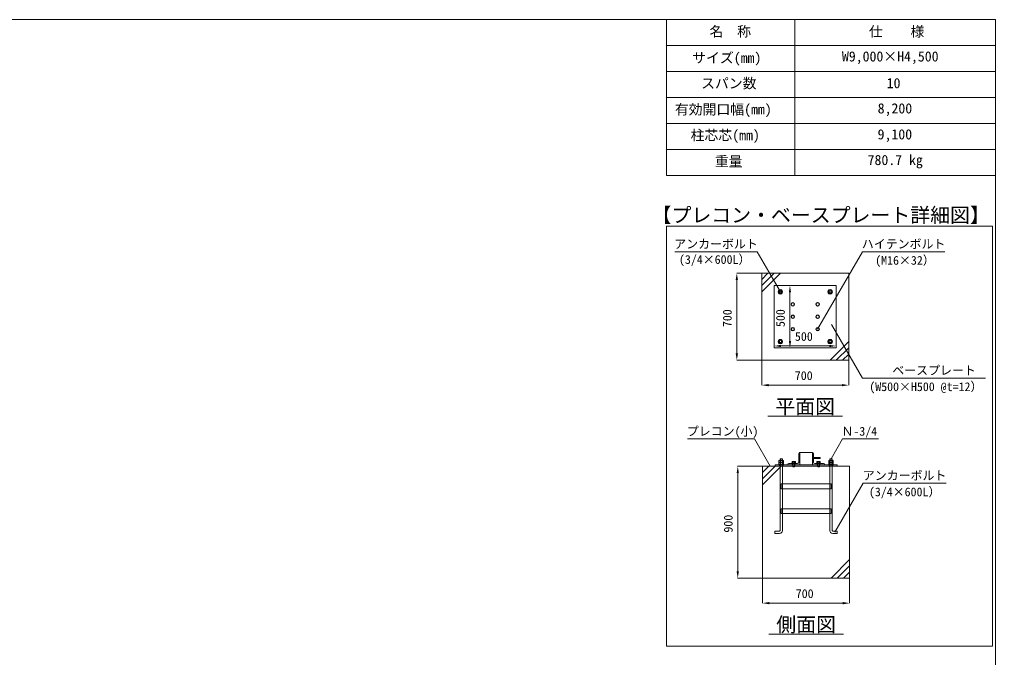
# Model space of a CAD drawing. Units: millimetres, scale not verified. Extents: x 35020 to 55145, y -14438 to 14438.
# Drawn here: x 47295 to 55145, y -5692 to -562 of the extents above; entities that cross this region are included whole.
import ezdxf
from ezdxf.enums import TextEntityAlignment as Align

# ---------------------------------------------------------------- set-up
doc = ezdxf.new("R2010")
doc.units = ezdxf.units.MM
doc.header["$LTSCALE"] = 38
doc.linetypes.add('DASHED1', pattern=[1.8, 1.2, -0.6])
for name, color, linetype, lineweight in [('0-6_ﾎﾞﾙﾄ類', 2, 'Continuous', 18), ('0-9_基礎工事用PCA小', 7, 'Continuous', 18), ('0-A_図面枠', 7, 'Continuous', 18), ('0-B_寸法', 3, 'Continuous', 18), ('1-5_表', 7, 'Continuous', 18), ('1-7_標準柱', 7, 'Continuous', 18), ('1-8_文字', 7, 'Continuous', 18)]:
    doc.layers.add(name, color=color, linetype=linetype, lineweight=lineweight)
doc.styles.add('ＭＳ ゴシック', font='')
doc.styles.get('ＭＳ ゴシック').set_extended_font_data('MS Gothic')

msp = doc.modelspace()

# ---------------------------------------------------------------- linework, layer by layer
at = {"layer": '0-6_ﾎﾞﾙﾄ類'}
for p, q in [((53412.5, -4122.68), (53412.5, -4108.1)), ((53412.5, -4125.52), (53412.5, -4140.1)), ((53431.55, -4122.68), (53431.55, -4108.1)), ((53431.55, -4125.52), (53431.55, -4140.1)), ((53510.2, -4115.7), (53508.38, -4116.77)), ((53508.38, -4116.77), (53508.38, -4125.5)), ((53535.7, -4125.5), (53508.38, -4125.5)), ((53533.88, -4115.7), (53510.2, -4115.7)), ((53533.28, -4125.7), (53510.8, -4125.7)), ((53514.02, -4154.7), (53514.02, -4132.7)), ((53515.2, -4116.77), (53515.2, -4125.5)), ((53521.9, -4128.7), (53520.85, -4132.7)), ((53523.22, -4128.7), (53522.15, -4132.7)), ((53528.8, -4157.5), (53528.8, -4132.7)), ((53530.03, -4154.7), (53528.8, -4157.5)), ((53528.88, -4116.77), (53528.88, -4125.5)), ((53530.03, -4154.7), (53530.03, -4132.7)), ((53533.88, -4115.7), (53535.7, -4116.77)), ((53535.7, -4116.77), (53535.7, -4125.5)), ((53710.2, -4115.7), (53708.38, -4116.77)), ((53708.38, -4116.77), (53708.38, -4125.5)), ((53735.7, -4125.5), (53708.38, -4125.5)), ((53733.88, -4115.7), (53710.2, -4115.7)), ((53733.28, -4125.7), (53710.8, -4125.7)), ((53714.03, -4154.7), (53714.03, -4132.7)), ((53715.2, -4116.77), (53715.2, -4125.5)), ((53721.9, -4128.7), (53720.85, -4132.7)), ((53723.22, -4128.7), (53722.15, -4132.7)), ((53728.8, -4157.5), (53728.8, -4132.7)), ((53730.02, -4154.7), (53728.8, -4157.5)), ((53728.88, -4116.77), (53728.88, -4125.5)), ((53730.02, -4154.7), (53730.02, -4132.7)), ((53733.88, -4115.7), (53735.7, -4116.77)), ((53735.7, -4116.77), (53735.7, -4125.5)), ((53812.5, -4122.68), (53812.5, -4108.1)), ((53812.5, -4125.52), (53812.5, -4140.1)), ((53831.55, -4122.68), (53831.55, -4108.1)), ((53831.55, -4125.52), (53831.55, -4140.1))]:
    msp.add_line(p, q, dxfattribs=at)
for points in [[(53405.25, -2736.1), (53396.03, -2752.1), (53405.25, -2768.1), (53423.72, -2768.1), (53432.97, -2752.1), (53423.72, -2736.1)], [(53823.73, -2736.1), (53832.97, -2752.1), (53823.73, -2768.1), (53805.25, -2768.1), (53796.03, -2752.1), (53805.25, -2736.1)], [(53507.65, -2840.25), (53500.82, -2852.1), (53507.65, -2863.93), (53521.32, -2863.93), (53528.15, -2852.1), (53521.32, -2840.25)], [(53707.65, -2840.25), (53700.83, -2852.1), (53707.65, -2863.93), (53721.32, -2863.93), (53728.15, -2852.1), (53721.32, -2840.25)], [(53507.65, -2940.25), (53500.82, -2952.1), (53507.65, -2963.93), (53521.32, -2963.93), (53528.15, -2952.1), (53521.32, -2940.25)], [(53707.65, -2940.25), (53700.83, -2952.1), (53707.65, -2963.93), (53721.32, -2963.93), (53728.15, -2952.1), (53721.32, -2940.25)], [(53507.65, -3040.25), (53500.82, -3052.1), (53507.65, -3063.92), (53521.32, -3063.92), (53528.15, -3052.1), (53521.32, -3040.25)], [(53707.65, -3040.25), (53700.83, -3052.1), (53707.65, -3063.92), (53721.32, -3063.92), (53728.15, -3052.1), (53721.32, -3040.25)], [(53405.25, -3168.1), (53396.03, -3152.1), (53405.25, -3136.1), (53423.72, -3136.1), (53432.97, -3152.1), (53423.72, -3168.1)], [(53823.73, -3168.1), (53832.97, -3152.1), (53823.73, -3136.1), (53805.25, -3136.1), (53796.03, -3152.1), (53805.25, -3168.1)], [(53403.55, -4122.68), (53403.55, -4108.1), (53440.5, -4108.1), (53440.5, -4122.68), (53438.03, -4124.1), (53406.03, -4124.1)], [(53403.55, -4125.52), (53403.55, -4140.1), (53440.5, -4140.1), (53440.5, -4125.52), (53438.03, -4124.1), (53406.03, -4124.1)], [(53404.02, -4140.1), (53440.03, -4140.1), (53440.03, -4142.7), (53404.02, -4142.7)], [(53508.03, -4125.7), (53508.03, -4128.7), (53536.03, -4128.7), (53536.03, -4125.7)], [(53536.03, -4128.7), (53508.03, -4128.7), (53508.03, -4132.7), (53536.03, -4132.7)], [(53708.03, -4125.7), (53708.03, -4128.7), (53736.03, -4128.7), (53736.03, -4125.7)], [(53736.03, -4128.7), (53708.03, -4128.7), (53708.03, -4132.7), (53736.03, -4132.7)], [(53803.55, -4122.68), (53803.55, -4108.1), (53840.5, -4108.1), (53840.5, -4122.68), (53838.03, -4124.1), (53806.03, -4124.1)], [(53803.55, -4125.52), (53803.55, -4140.1), (53840.5, -4140.1), (53840.5, -4125.52), (53838.03, -4124.1), (53806.03, -4124.1)], [(53804.03, -4140.1), (53840.02, -4140.1), (53840.02, -4142.7), (53804.03, -4142.7)]]:
    msp.add_lwpolyline(points, close=True, dxfattribs=at)
for points in [[(53530.03, -4154.7), (53514.02, -4154.7), (53515.25, -4157.5)], [(53528.8, -4157.5), (53515.25, -4157.5), (53515.25, -4132.7)], [(53730.02, -4154.7), (53714.03, -4154.7), (53715.25, -4157.5)], [(53728.8, -4157.5), (53715.25, -4157.5), (53715.25, -4132.7)]]:
    msp.add_lwpolyline(points, dxfattribs=at)
for centre, radius in [((53414.5, -2752.1), 16), ((53414.5, -2752.1), 9.53), ((53414.5, -2752.1), 8.07), ((53814.5, -2752.1), 16), ((53814.5, -2752.1), 9.53), ((53814.5, -2752.1), 8.07), ((53514.5, -2852.1), 14), ((53514.5, -2852.1), 11.82), ((53714.5, -2852.1), 14), ((53714.5, -2852.1), 11.82), ((53514.5, -2952.1), 14), ((53514.5, -2952.1), 11.82), ((53714.5, -2952.1), 14), ((53714.5, -2952.1), 11.82), ((53514.5, -3052.1), 14), ((53514.5, -3052.1), 11.82), ((53714.5, -3052.1), 14), ((53714.5, -3052.1), 11.82), ((53414.5, -3152.1), 16), ((53814.5, -3152.1), 16), ((53414.5, -3152.1), 9.53), ((53414.5, -3152.1), 8.07), ((53814.5, -3152.1), 9.53), ((53814.5, -3152.1), 8.07)]:
    msp.add_circle(centre, radius, dxfattribs=at)
for centre, radius, start, end in [((53414.5, -2752.1), 18, 122.734, 177.266), ((53414.5, -2752.1), 18, 62.734, 117.266), ((53414.5, -2752.1), 18, 2.734, 57.266), ((53814.5, -2752.1), 18, 122.734, 177.266), ((53814.5, -2752.1), 18, 62.734, 117.266), ((53814.5, -2752.1), 18, 2.734, 57.266), ((53414.5, -2752.1), 18, 182.734, 237.266), ((53414.5, -2752.1), 18, 242.734, 297.266), ((53414.5, -2752.1), 18, 302.734, 357.266), ((53814.5, -2752.1), 18, 182.734, 237.266), ((53814.5, -2752.1), 18, 242.734, 297.266), ((53814.5, -2752.1), 18, 302.734, 357.266), ((53414.5, -3152.1), 18, 122.734, 177.266), ((53414.5, -3152.1), 18, 62.734, 117.266), ((53414.5, -3152.1), 18, 2.734, 57.266), ((53814.5, -3152.1), 18, 122.734, 177.266), ((53814.5, -3152.1), 18, 62.734, 117.266), ((53814.5, -3152.1), 18, 2.734, 57.266), ((53414.5, -3152.1), 18, 182.734, 237.266), ((53414.5, -3152.1), 18, 242.734, 297.266), ((53414.5, -3152.1), 18, 302.734, 357.266), ((53814.5, -3152.1), 18, 182.734, 237.266), ((53814.5, -3152.1), 18, 242.734, 297.266), ((53814.5, -3152.1), 18, 302.734, 357.266), ((53408.03, -4114.93), 8.95, 240, 300), ((53408.03, -4133.28), 8.95, 60, 120), ((53422.03, -4091.65), 32.45, 252.932, 287.068), ((53422.03, -4156.55), 32.45, 72.932, 107.068), ((53436.03, -4114.93), 8.95, 239.975, 300.025), ((53436.03, -4133.28), 8.95, 59.975, 120.025), ((53511.78, -4121.75), 6.05, 55.616, 124.384), ((53510.8, -4125.5), 0.2, 180, 270), ((53522.03, -4138.32), 22.62, 72.412, 107.588), ((53532.28, -4121.75), 6.05, 55.616, 124.384), ((53533.28, -4125.5), 0.2, 270, 0), ((53711.78, -4121.75), 6.05, 55.616, 124.384), ((53710.8, -4125.5), 0.2, 180, 270), ((53722.03, -4138.32), 22.62, 72.412, 107.588), ((53732.28, -4121.75), 6.05, 55.616, 124.384), ((53733.28, -4125.5), 0.2, 270, 0), ((53808.03, -4114.93), 8.95, 240, 300), ((53808.03, -4133.28), 8.95, 60, 120), ((53822.02, -4091.65), 32.45, 252.932, 287.068), ((53822.02, -4156.55), 32.45, 72.932, 107.068), ((53836.03, -4114.93), 8.95, 239.975, 300.025), ((53836.03, -4133.28), 8.95, 59.975, 120.025)]:
    msp.add_arc(centre, radius, start, end, dxfattribs=at)
at = {"layer": '0-9_基礎工事用PCA小'}
for p, q in [((53264.5, -2752.1), (53414.5, -2602.1)), ((53264.5, -2702.1), (53364.5, -2602.1)), ((53264.5, -2652.1), (53314.5, -2602.1)), ((53964.5, -3152.1), (53814.5, -3302.1)), ((53964.5, -3202.1), (53864.5, -3302.1)), ((53964.5, -3252.1), (53914.5, -3302.1)), ((53272.03, -4304.7), (53422.03, -4154.7)), ((53272.03, -4254.7), (53372.03, -4154.7)), ((53272.03, -4204.7), (53322.02, -4154.7)), ((53412.5, -4154.7), (53431.55, -4154.7)), ((53831.55, -4154.7), (53812.5, -4154.7)), ((53431.55, -4334.7), (53431.55, -4496.7)), ((53812.5, -4334.7), (53812.5, -4496.7)), ((53431.55, -4534.7), (53431.55, -4671.7)), ((53812.5, -4534.7), (53812.5, -4671.7)), ((53972.03, -4904.7), (53822.02, -5054.7)), ((53972.03, -4954.7), (53872.03, -5054.7)), ((53972.03, -5004.7), (53922.03, -5054.7))]:
    msp.add_line(p, q, dxfattribs=at)
at = {"layer": '0-9_基礎工事用PCA小', "linetype": 'DASHED1'}
for p, q in [((53407.35, -4142.7), (53407.35, -4154.7)), ((53437.03, -4142.7), (53437.03, -4154.7)), ((53514.02, -4142.7), (53514.02, -4154.7)), ((53530.03, -4142.7), (53530.03, -4154.7)), ((53714.03, -4142.7), (53714.03, -4154.7)), ((53730.02, -4142.7), (53730.02, -4154.7)), ((53807.03, -4142.7), (53807.03, -4154.7)), ((53837.02, -4142.7), (53837.02, -4154.7)), ((53431.55, -4296.7), (53431.55, -4334.7)), ((53812.5, -4296.7), (53812.5, -4334.7)), ((53431.55, -4496.7), (53431.55, -4534.7)), ((53812.5, -4496.7), (53812.5, -4534.7))]:
    msp.add_line(p, q, dxfattribs=at)
at = {"layer": '0-9_基礎工事用PCA小'}
for points in [[(53264.5, -3302.1), (53964.5, -3302.1), (53964.5, -2602.1), (53264.5, -2602.1)], [(53364.5, -2702.1), (53864.5, -2702.1), (53864.5, -3202.1), (53364.5, -3202.1)], [(53272.03, -5054.7), (53972.03, -5054.7), (53972.03, -4154.7), (53272.03, -4154.7)], [(53372.03, -4154.7), (53872.03, -4154.7), (53872.03, -4142.7), (53372.03, -4142.7)], [(53422.03, -4296.7), (53822.02, -4296.7), (53822.02, -4334.7), (53422.03, -4334.7)], [(53422.03, -4496.7), (53822.02, -4496.7), (53822.02, -4534.7), (53422.03, -4534.7)]]:
    msp.add_lwpolyline(points, close=True, dxfattribs=at)
for points in [[(53412.5, -4671.65), (53412.5, -4094.7), (53431.55, -4094.7), (53431.55, -4296.7)], [(53412.5, -4157.2), (53415, -4154.7), (53415, -4094.7), (53429.05, -4094.7), (53429.05, -4154.7), (53431.55, -4157.2)], [(53831.55, -4671.65), (53831.55, -4094.7), (53812.5, -4094.7), (53812.5, -4296.7)], [(53831.55, -4157.2), (53829.05, -4154.7), (53829.05, -4094.7), (53815, -4094.7), (53815, -4154.7), (53812.5, -4157.2)], [(53408.55, -4694.7), (53371.55, -4694.7), (53371.55, -4675.65), (53408.5, -4675.65)], [(53835.5, -4694.7), (53872.5, -4694.7), (53872.5, -4675.65), (53835.55, -4675.65)]]:
    msp.add_lwpolyline(points, dxfattribs=at)
for centre, radius, start, end in [((53408.5, -4671.65), 4, 270, 0), ((53408.55, -4671.7), 23, 270, 0), ((53835.5, -4671.7), 23, 180, 270), ((53835.55, -4671.65), 4, 180, 270)]:
    msp.add_arc(centre, radius, start, end, dxfattribs=at)
at = {"layer": '0-A_図面枠'}
for points in [[(35019.8, -562.5), (55144.8, -562.5), (55144.8, -14437.5), (35019.8, -14437.5)], [(52500, -2222.62), (55119.93, -2222.62), (55119.93, -5601.17), (52500, -5601.17)]]:
    msp.add_lwpolyline(points, close=True, dxfattribs=at)
at = {"layer": '0-B_寸法'}
for p, q in [((53263.5, -2602.1), (53063.5, -2602.1)), ((53064.5, -2657.1), (53064.5, -3247.1)), ((53365.5, -2702.1), (53492.8, -2702.1)), ((53491.8, -2757.1), (53491.8, -3147.1)), ((53364.5, -3201.1), (53364.5, -3186.1)), ((53419.5, -3187.1), (53809.5, -3187.1)), ((53480.5, -3202.1), (53492.8, -3202.1)), ((53263.5, -3302.1), (53063.5, -3302.1)), ((53264.5, -3303.1), (53264.5, -3503.1)), ((53964.5, -3303.1), (53964.5, -3503.1)), ((53319.5, -3502.1), (53909.5, -3502.1)), ((53271.03, -4154.7), (53071.03, -4154.7)), ((53072.02, -4209.7), (53072.02, -4999.7)), ((53271.03, -5054.7), (53071.03, -5054.7)), ((53272.03, -5055.7), (53272.03, -5255.7)), ((53972.03, -5055.7), (53972.03, -5255.7)), ((53327.03, -5254.7), (53917.03, -5254.7))]:
    msp.add_line(p, q, dxfattribs=at)
at = {"layer": '0-B_寸法', "color": 91}
for points in [[(53055.33, -2657.1), (53064.5, -2602.1), (53073.65, -2657.1)], [(53482.62, -2757.1), (53491.8, -2702.1), (53500.97, -2757.1)], [(53419.5, -3177.93), (53364.5, -3187.1), (53419.5, -3196.25)], [(53482.62, -3147.1), (53491.8, -3202.1), (53500.97, -3147.1)], [(53809.5, -3177.93), (53864.5, -3187.1), (53809.5, -3196.25)], [(53055.33, -3247.1), (53064.5, -3302.1), (53073.65, -3247.1)], [(53319.5, -3492.93), (53264.5, -3502.1), (53319.5, -3511.25)], [(53909.5, -3492.93), (53964.5, -3502.1), (53909.5, -3511.25)], [(53062.88, -4209.7), (53072.02, -4154.7), (53081.2, -4209.7)], [(53062.88, -4999.7), (53072.02, -5054.7), (53081.2, -4999.7)], [(53327.03, -5245.55), (53272.03, -5254.7), (53327.03, -5263.88)], [(53917.03, -5245.55), (53972.03, -5254.7), (53917.03, -5263.88)]]:
    msp.add_solid(points, dxfattribs=at)
at = {"layer": '1-5_表'}
for p, q in [((52500, -562.5), (55144.8, -562.5)), ((52500, -562.5), (52500, -1815.3)), ((53530.07, -562.5), (53530.07, -1815.3)), ((55144.8, -562.5), (55144.8, -1815.3)), ((52500, -771.3), (55144.8, -771.3)), ((52500, -980.1), (55144.8, -980.1)), ((52500, -1188.9), (55144.8, -1188.9)), ((52500, -1397.7), (55144.8, -1397.7)), ((52500, -1606.5), (55144.8, -1606.5)), ((52500, -1815.3), (55144.8, -1815.3))]:
    msp.add_line(p, q, dxfattribs=at)
at = {"layer": '1-7_標準柱'}
for p, q in [((53562.03, -4052.7), (53562.03, -4122.7)), ((53672.03, -4042.7), (53568.82, -4042.7)), ((53682.03, -4052.7), (53682.03, -4122.7)), ((53552.03, -4132.7), (53482.03, -4132.7)), ((53672.03, -4142.7), (53572.02, -4142.7)), ((53692.03, -4132.7), (53762.03, -4132.7))]:
    msp.add_line(p, q, dxfattribs=at)
at = {"layer": '1-7_標準柱', "linetype": 'DASHED1'}
for p, q in [((53512.03, -4132.7), (53512.03, -4142.7)), ((53532.02, -4132.7), (53532.02, -4142.7)), ((53712.02, -4132.7), (53712.02, -4142.7)), ((53732.03, -4132.7), (53732.03, -4142.7))]:
    msp.add_line(p, q, dxfattribs=at)
at = {"layer": '1-7_標準柱'}
for points in [[(53472.03, -4142.7), (53572.02, -4142.7), (53572.02, -4042.7)], [(53772.03, -4142.7), (53672.03, -4142.7), (53672.03, -4042.7)], [(53731.03, -4082.7), (53682.03, -4082.7), (53682.03, -4092.7), (53731.03, -4092.7)]]:
    msp.add_lwpolyline(points, dxfattribs=at)
for centre, radius, start, end in [((53572.02, -4052.7), 10, 90, 180), ((53672.03, -4052.7), 10, 0, 90), ((53482.03, -4142.7), 10, 90, 180), ((53552.03, -4122.7), 10, 270, 0), ((53692.03, -4122.7), 10, 180, 270), ((53731.03, -4087.7), 5, 270, 90), ((53762.03, -4142.7), 10, 0, 90)]:
    msp.add_arc(centre, radius, start, end, dxfattribs=at)
at = {"layer": '1-8_文字'}
for p, q in [((52566.25, -2429.3), (53227.78, -2429.3)), ((53228.12, -2429.3), (53227.78, -2429.3)), ((53414.5, -2752.1), (53228.12, -2429.3)), ((53714.5, -3052.1), (54074.05, -2429.3)), ((54074.05, -2429.3), (54074.42, -2429.3)), ((54074.42, -2429.3), (54738.5, -2429.3)), ((53825.47, -3014.78), (54074.05, -3445.38)), ((54074.05, -3445.38), (54074.42, -3445.38)), ((54074.42, -3445.38), (55064.05, -3445.38)), ((53314.5, -3752.1), (53914.5, -3752.1)), ((52667.95, -3934.9), (53205.03, -3934.9)), ((53205.4, -3934.9), (53205.03, -3934.9)), ((53332.3, -4154.7), (53205.4, -3934.9)), ((53822.02, -4094.7), (53914.3, -3934.9)), ((53914.3, -3934.9), (53914.65, -3934.9)), ((53914.65, -3934.9), (54204.57, -3934.9)), ((53854.03, -4685.18), (54081.6, -4291.03)), ((54081.6, -4291.03), (54081.95, -4291.03)), ((54081.95, -4291.03), (54749, -4291.03)), ((53322.02, -5504.7), (53922.03, -5504.7))]:
    msp.add_line(p, q, dxfattribs=at)

# ---------------------------------------------------------------- texts
at = {"layer": '0-B_寸法', "style": 'ＭＳ ゴシック'}
for s, p in [('700', (53044.1, -3035.62)), ('500', (53471.4, -3034.77)), ('900', (53051.62, -4687.6))]:
    msp.add_text(s, height=70.38, rotation=90, dxfattribs=at).set_placement(p, align=Align.BOTTOM_LEFT)
for s, p in [('500', (53531.82, -3166.7)), ('700', (53530.97, -3481.7)), ('700', (53538.5, -5234.3))]:
    msp.add_text(s, height=70.38, dxfattribs=at).set_placement(p, align=Align.BOTTOM_LEFT)
at = {"layer": '1-5_表', "style": 'ＭＳ ゴシック'}
for s, p in [('名\u3000称', (52844.75, -723.52)), ('仕\u3000\u3000様', (54127.1, -724.25)), ('サイズ(mm)', (52705.85, -935.53)), ('W9,000×H4,500', (53909.6, -924.4)), ('スパン数', (52777.28, -1140.62)), ('10', (54269.72, -1139.12)), ('有効開口幅(mm)', (52566.2, -1350.15)), ('8,200', (54197.3, -1342)), ('柱芯芯(mm)', (52693.25, -1558.22)), ('9,100', (54196.8, -1550.8)), ('780.7 kg', (54116.47, -1757.12)), ('重量', (52887.5, -1768.25))]:
    msp.add_text(s, height=81.64, dxfattribs=at).set_placement(p, align=Align.BOTTOM_LEFT)
at = {"layer": '1-8_文字', "style": 'ＭＳ ゴシック'}
for s, height, p in [('【プレコン・ベースプレート詳細図】 ', 117.3, (52379.35, -2228.62)), ('アンカーボルト', 70.38, (52561.15, -2423.9)), ('ハイテンボルト', 70.38, (54069.88, -2423.9)), ('(3/4×600L）', 70.38, (52599.12, -2548.1)), ('(M16×32）', 70.38, (54177.28, -2554.9)), ('   \u3000ベースプレート\u3000\u3000\u3000', 70.38, (54075.43, -3439.97)), ('(W500×H500 @t=12）', 70.38, (54129.72, -3570.97)), ('平面図', 117.3, (53374.5, -3768.1)), ('プレコン(小)', 70.38, (52662.42, -3929.5)), ('Ｎ-3/4', 70.38, (53905.85, -3929.5)), ('アンカーボルト\u3000', 70.38, (54077.85, -4285.62)), ('(3/4×600L）', 70.38, (54126.85, -4416.62)), ('側面図', 117.3, (53382.03, -5520.7))]:
    msp.add_text(s, height=height, dxfattribs=at).set_placement(p, align=Align.BOTTOM_LEFT)

doc.saveas('drawing.dxf')
